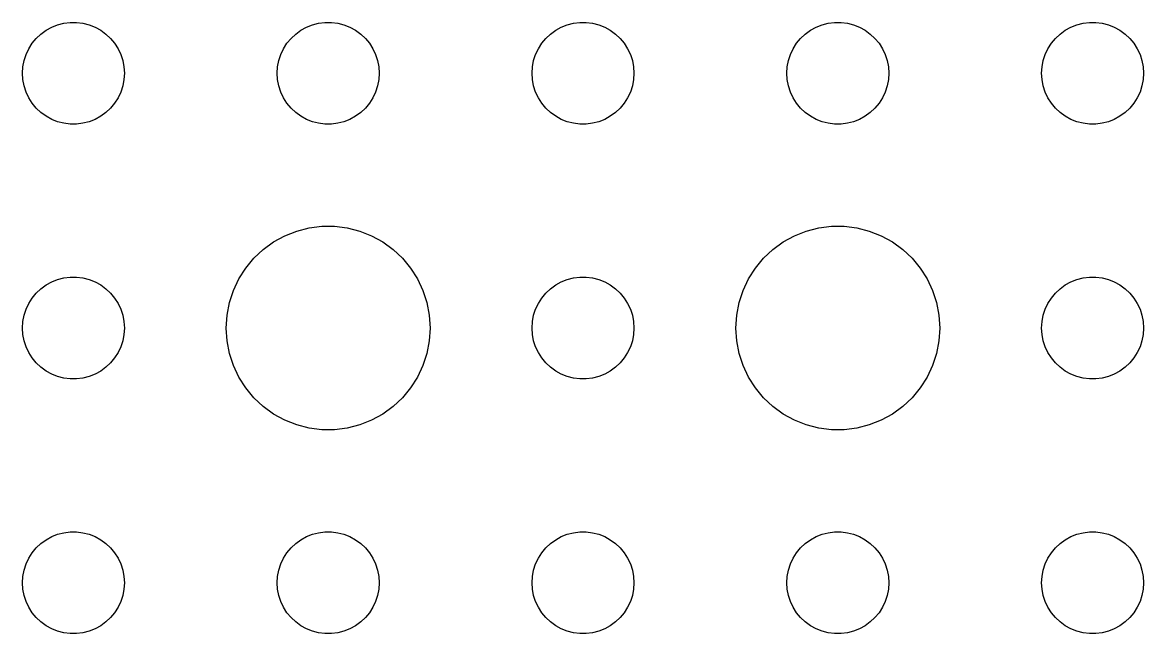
# Model space of a CAD drawing. Header units: metres. Extents: x -150 to 150, y -104 to 104.
# Drawn here: x 73.5 to 106.5, y -76.5 to -58.5 of the extents above; entities that cross this region are included whole.
import ezdxf

# ---------------------------------------------------------------- set-up
doc = ezdxf.new("R2010")
doc.units = ezdxf.units.M

msp = doc.modelspace()

# ---------------------------------------------------------------- linework, layer by layer
for p, q in [((74.0439, -58.8442), (74.1963, -58.7335)), ((74.1963, -58.7335), (74.3613, -58.6428)), ((74.3613, -58.6428), (74.5365, -58.5734)), ((74.5365, -58.5734), (74.7189, -58.5266)), ((74.7189, -58.5266), (74.9058, -58.503)), ((74.9058, -58.503), (75.0942, -58.503)), ((75.0942, -58.503), (75.2811, -58.5266)), ((75.2811, -58.5266), (75.4635, -58.5734)), ((75.4635, -58.5734), (75.6387, -58.6428)), ((75.6387, -58.6428), (75.8037, -58.7335)), ((75.8037, -58.7335), (75.9561, -58.8442)), ((81.5439, -58.8442), (81.6963, -58.7335)), ((81.6963, -58.7335), (81.8613, -58.6428)), ((81.8613, -58.6428), (82.0365, -58.5734)), ((82.0365, -58.5734), (82.2189, -58.5266)), ((82.2189, -58.5266), (82.4058, -58.503)), ((82.4058, -58.503), (82.5942, -58.503)), ((82.5942, -58.503), (82.7811, -58.5266)), ((82.7811, -58.5266), (82.9635, -58.5734)), ((82.9635, -58.5734), (83.1387, -58.6428)), ((83.1387, -58.6428), (83.3037, -58.7335)), ((83.3037, -58.7335), (83.4561, -58.8442)), ((89.0439, -58.8442), (89.1963, -58.7335)), ((89.1963, -58.7335), (89.3613, -58.6428)), ((89.3613, -58.6428), (89.5365, -58.5734)), ((89.5365, -58.5734), (89.7189, -58.5266)), ((89.7189, -58.5266), (89.9058, -58.503)), ((89.9058, -58.503), (90.0942, -58.503)), ((90.0942, -58.503), (90.2811, -58.5266)), ((90.2811, -58.5266), (90.4635, -58.5734)), ((90.4635, -58.5734), (90.6387, -58.6428)), ((90.6387, -58.6428), (90.8037, -58.7335)), ((90.8037, -58.7335), (90.9561, -58.8442)), ((96.5439, -58.8442), (96.6963, -58.7335)), ((96.6963, -58.7335), (96.8613, -58.6428)), ((96.8613, -58.6428), (97.0365, -58.5734)), ((97.0365, -58.5734), (97.2189, -58.5266)), ((97.2189, -58.5266), (97.4058, -58.503)), ((97.4058, -58.503), (97.5942, -58.503)), ((97.5942, -58.503), (97.7811, -58.5266)), ((97.7811, -58.5266), (97.9635, -58.5734)), ((97.9635, -58.5734), (98.1387, -58.6428)), ((98.1387, -58.6428), (98.3037, -58.7335)), ((98.3037, -58.7335), (98.4561, -58.8442)), ((104.044, -58.8442), (104.196, -58.7335)), ((104.196, -58.7335), (104.361, -58.6428)), ((104.361, -58.6428), (104.536, -58.5734)), ((104.536, -58.5734), (104.719, -58.5266)), ((104.719, -58.5266), (104.906, -58.503)), ((104.906, -58.503), (105.094, -58.503)), ((105.094, -58.503), (105.281, -58.5266)), ((105.281, -58.5266), (105.464, -58.5734)), ((105.464, -58.5734), (105.639, -58.6428)), ((105.639, -58.6428), (105.804, -58.7335)), ((105.804, -58.7335), (105.956, -58.8442)), ((73.7865, -59.1183), (73.9065, -58.9732)), ((73.9065, -58.9732), (74.0439, -58.8442)), ((75.9561, -58.8442), (76.0934, -58.9732)), ((76.0934, -58.9732), (76.2135, -59.1183)), ((81.2865, -59.1183), (81.4065, -58.9732)), ((81.4065, -58.9732), (81.5439, -58.8442)), ((83.4561, -58.8442), (83.5934, -58.9732)), ((83.5934, -58.9732), (83.7135, -59.1183)), ((88.7865, -59.1183), (88.9065, -58.9732)), ((88.9065, -58.9732), (89.0439, -58.8442)), ((90.9561, -58.8442), (91.0934, -58.9732)), ((91.0934, -58.9732), (91.2135, -59.1183)), ((96.2865, -59.1183), (96.4065, -58.9732)), ((96.4065, -58.9732), (96.5439, -58.8442)), ((98.4561, -58.8442), (98.5934, -58.9732)), ((98.5934, -58.9732), (98.7135, -59.1183)), ((103.786, -59.1183), (103.907, -58.9732)), ((103.907, -58.9732), (104.044, -58.8442)), ((105.956, -58.8442), (106.093, -58.9732)), ((106.093, -58.9732), (106.214, -59.1183)), ((73.6053, -59.4478), (73.6855, -59.2774)), ((73.6855, -59.2774), (73.7865, -59.1183)), ((76.2135, -59.1183), (76.3145, -59.2774)), ((76.3145, -59.2774), (76.3947, -59.4478)), ((81.1053, -59.4478), (81.1855, -59.2774)), ((81.1855, -59.2774), (81.2865, -59.1183)), ((83.7135, -59.1183), (83.8145, -59.2774)), ((83.8145, -59.2774), (83.8947, -59.4478)), ((88.6053, -59.4478), (88.6855, -59.2774)), ((88.6855, -59.2774), (88.7865, -59.1183)), ((91.2135, -59.1183), (91.3145, -59.2774)), ((91.3145, -59.2774), (91.3947, -59.4478)), ((96.1053, -59.4478), (96.1855, -59.2774)), ((96.1855, -59.2774), (96.2865, -59.1183)), ((98.7135, -59.1183), (98.8145, -59.2774)), ((98.8145, -59.2774), (98.8947, -59.4478)), ((103.605, -59.4478), (103.686, -59.2774)), ((103.686, -59.2774), (103.786, -59.1183)), ((106.214, -59.1183), (106.314, -59.2774)), ((106.314, -59.2774), (106.395, -59.4478)), ((73.5118, -59.812), (73.5471, -59.627)), ((73.5471, -59.627), (73.6053, -59.4478)), ((76.3947, -59.4478), (76.4529, -59.627)), ((76.4529, -59.627), (76.4882, -59.812)), ((81.0118, -59.812), (81.0471, -59.627)), ((81.0471, -59.627), (81.1053, -59.4478)), ((83.8947, -59.4478), (83.9529, -59.627)), ((83.9529, -59.627), (83.9882, -59.812)), ((88.5118, -59.812), (88.5471, -59.627)), ((88.5471, -59.627), (88.6053, -59.4478)), ((91.3947, -59.4478), (91.4529, -59.627)), ((91.4529, -59.627), (91.4882, -59.812)), ((96.0118, -59.812), (96.0471, -59.627)), ((96.0471, -59.627), (96.1053, -59.4478)), ((98.8947, -59.4478), (98.9529, -59.627)), ((98.9529, -59.627), (98.9882, -59.812)), ((103.512, -59.812), (103.547, -59.627)), ((103.547, -59.627), (103.605, -59.4478)), ((106.395, -59.4478), (106.453, -59.627)), ((106.453, -59.627), (106.488, -59.812)), ((73.5, -60), (73.5118, -59.812)), ((73.5118, -60.188), (73.5, -60)), ((76.4882, -59.812), (76.5, -60)), ((76.5, -60), (76.4882, -60.188)), ((81, -60), (81.0118, -59.812)), ((81.0118, -60.188), (81, -60)), ((83.9882, -59.812), (84, -60)), ((84, -60), (83.9882, -60.188)), ((88.5, -60), (88.5118, -59.812)), ((88.5118, -60.188), (88.5, -60)), ((91.4882, -59.812), (91.5, -60)), ((91.5, -60), (91.4882, -60.188)), ((96, -60), (96.0118, -59.812)), ((96.0118, -60.188), (96, -60)), ((98.9882, -59.812), (99, -60)), ((99, -60), (98.9882, -60.188)), ((103.5, -60), (103.512, -59.812)), ((103.512, -60.188), (103.5, -60)), ((106.488, -59.812), (106.5, -60)), ((106.5, -60), (106.488, -60.188)), ((73.5471, -60.373), (73.5118, -60.188)), ((73.6053, -60.5522), (73.5471, -60.373)), ((76.4529, -60.373), (76.3947, -60.5522)), ((76.4882, -60.188), (76.4529, -60.373)), ((81.0471, -60.373), (81.0118, -60.188)), ((81.1053, -60.5522), (81.0471, -60.373)), ((83.9529, -60.373), (83.8947, -60.5522)), ((83.9882, -60.188), (83.9529, -60.373)), ((88.5471, -60.373), (88.5118, -60.188)), ((88.6053, -60.5522), (88.5471, -60.373)), ((91.4529, -60.373), (91.3947, -60.5522)), ((91.4882, -60.188), (91.4529, -60.373)), ((96.0471, -60.373), (96.0118, -60.188)), ((96.1053, -60.5522), (96.0471, -60.373)), ((98.9529, -60.373), (98.8947, -60.5522)), ((98.9882, -60.188), (98.9529, -60.373)), ((103.547, -60.373), (103.512, -60.188)), ((103.605, -60.5522), (103.547, -60.373)), ((106.453, -60.373), (106.395, -60.5522)), ((106.488, -60.188), (106.453, -60.373)), ((73.6855, -60.7226), (73.6053, -60.5522)), ((76.3947, -60.5522), (76.3145, -60.7226)), ((81.1855, -60.7226), (81.1053, -60.5522)), ((83.8947, -60.5522), (83.8145, -60.7226)), ((88.6855, -60.7226), (88.6053, -60.5522)), ((91.3947, -60.5522), (91.3145, -60.7226)), ((96.1855, -60.7226), (96.1053, -60.5522)), ((98.8947, -60.5522), (98.8145, -60.7226)), ((103.686, -60.7226), (103.605, -60.5522)), ((106.395, -60.5522), (106.314, -60.7226)), ((73.7865, -60.8817), (73.6855, -60.7226)), ((73.9065, -61.0268), (73.7865, -60.8817)), ((74.0439, -61.1558), (73.9065, -61.0268)), ((76.0934, -61.0268), (75.9561, -61.1558)), ((76.2135, -60.8817), (76.0934, -61.0268)), ((76.3145, -60.7226), (76.2135, -60.8817)), ((81.2865, -60.8817), (81.1855, -60.7226)), ((81.4065, -61.0268), (81.2865, -60.8817)), ((81.5439, -61.1558), (81.4065, -61.0268)), ((83.5934, -61.0268), (83.4561, -61.1558)), ((83.7135, -60.8817), (83.5934, -61.0268)), ((83.8145, -60.7226), (83.7135, -60.8817)), ((88.7865, -60.8817), (88.6855, -60.7226)), ((88.9065, -61.0268), (88.7865, -60.8817)), ((89.0439, -61.1558), (88.9065, -61.0268)), ((91.0934, -61.0268), (90.9561, -61.1558)), ((91.2135, -60.8817), (91.0934, -61.0268)), ((91.3145, -60.7226), (91.2135, -60.8817)), ((96.2865, -60.8817), (96.1855, -60.7226)), ((96.4065, -61.0268), (96.2865, -60.8817)), ((96.5439, -61.1558), (96.4065, -61.0268)), ((98.5934, -61.0268), (98.4561, -61.1558)), ((98.7135, -60.8817), (98.5934, -61.0268)), ((98.8145, -60.7226), (98.7135, -60.8817)), ((103.786, -60.8817), (103.686, -60.7226)), ((103.907, -61.0268), (103.786, -60.8817)), ((104.044, -61.1558), (103.907, -61.0268)), ((106.093, -61.0268), (105.956, -61.1558)), ((106.214, -60.8817), (106.093, -61.0268)), ((106.314, -60.7226), (106.214, -60.8817)), ((74.1963, -61.2665), (74.0439, -61.1558)), ((74.3613, -61.3572), (74.1963, -61.2665)), ((74.5365, -61.4266), (74.3613, -61.3572)), ((75.6387, -61.3572), (75.4635, -61.4266)), ((75.8037, -61.2665), (75.6387, -61.3572)), ((75.9561, -61.1558), (75.8037, -61.2665)), ((81.6963, -61.2665), (81.5439, -61.1558)), ((81.8613, -61.3572), (81.6963, -61.2665)), ((82.0365, -61.4266), (81.8613, -61.3572)), ((83.1387, -61.3572), (82.9635, -61.4266)), ((83.3037, -61.2665), (83.1387, -61.3572)), ((83.4561, -61.1558), (83.3037, -61.2665)), ((89.1963, -61.2665), (89.0439, -61.1558)), ((89.3613, -61.3572), (89.1963, -61.2665)), ((89.5365, -61.4266), (89.3613, -61.3572)), ((90.6387, -61.3572), (90.4635, -61.4266)), ((90.8037, -61.2665), (90.6387, -61.3572)), ((90.9561, -61.1558), (90.8037, -61.2665)), ((96.6963, -61.2665), (96.5439, -61.1558)), ((96.8613, -61.3572), (96.6963, -61.2665)), ((97.0365, -61.4266), (96.8613, -61.3572)), ((98.1387, -61.3572), (97.9635, -61.4266)), ((98.3037, -61.2665), (98.1387, -61.3572)), ((98.4561, -61.1558), (98.3037, -61.2665)), ((104.196, -61.2665), (104.044, -61.1558)), ((104.361, -61.3572), (104.196, -61.2665)), ((104.536, -61.4266), (104.361, -61.3572)), ((105.639, -61.3572), (105.464, -61.4266)), ((105.804, -61.2665), (105.639, -61.3572)), ((105.956, -61.1558), (105.804, -61.2665)), ((74.7189, -61.4734), (74.5365, -61.4266)), ((74.9058, -61.497), (74.7189, -61.4734)), ((75.0942, -61.497), (74.9058, -61.497)), ((75.2811, -61.4734), (75.0942, -61.497)), ((75.4635, -61.4266), (75.2811, -61.4734)), ((82.2189, -61.4734), (82.0365, -61.4266)), ((82.4058, -61.497), (82.2189, -61.4734)), ((82.5942, -61.497), (82.4058, -61.497)), ((82.7811, -61.4734), (82.5942, -61.497)), ((82.9635, -61.4266), (82.7811, -61.4734)), ((89.7189, -61.4734), (89.5365, -61.4266)), ((89.9058, -61.497), (89.7189, -61.4734)), ((90.0942, -61.497), (89.9058, -61.497)), ((90.2811, -61.4734), (90.0942, -61.497)), ((90.4635, -61.4266), (90.2811, -61.4734)), ((97.2189, -61.4734), (97.0365, -61.4266)), ((97.4058, -61.497), (97.2189, -61.4734)), ((97.5942, -61.497), (97.4058, -61.497)), ((97.7811, -61.4734), (97.5942, -61.497)), ((97.9635, -61.4266), (97.7811, -61.4734)), ((104.719, -61.4734), (104.536, -61.4266)), ((104.906, -61.497), (104.719, -61.4734)), ((105.094, -61.497), (104.906, -61.497)), ((105.281, -61.4734), (105.094, -61.497)), ((105.464, -61.4266), (105.281, -61.4734)), ((81.2227, -64.7855), (81.573, -64.6468)), ((81.573, -64.6468), (81.9379, -64.5531)), ((81.9379, -64.5531), (82.3116, -64.5059)), ((82.3116, -64.5059), (82.6884, -64.5059)), ((82.6884, -64.5059), (83.0621, -64.5531)), ((83.0621, -64.5531), (83.427, -64.6468)), ((83.427, -64.6468), (83.7773, -64.7855)), ((96.2227, -64.7855), (96.573, -64.6468)), ((96.573, -64.6468), (96.9379, -64.5531)), ((96.9379, -64.5531), (97.3116, -64.5059)), ((97.3116, -64.5059), (97.6884, -64.5059)), ((97.6884, -64.5059), (98.0621, -64.5531)), ((98.0621, -64.5531), (98.427, -64.6468)), ((98.427, -64.6468), (98.7773, -64.7855)), ((80.5877, -65.1885), (80.8925, -64.967)), ((80.8925, -64.967), (81.2227, -64.7855)), ((83.7773, -64.7855), (84.1075, -64.967)), ((84.1075, -64.967), (84.4123, -65.1885)), ((95.5877, -65.1885), (95.8925, -64.967)), ((95.8925, -64.967), (96.2227, -64.7855)), ((98.7773, -64.7855), (99.1075, -64.967)), ((99.1075, -64.967), (99.4123, -65.1885)), ((80.3131, -65.4464), (80.5877, -65.1885)), ((84.4123, -65.1885), (84.6869, -65.4464)), ((95.3131, -65.4464), (95.5877, -65.1885)), ((99.4123, -65.1885), (99.6869, -65.4464)), ((80.073, -65.7366), (80.3131, -65.4464)), ((84.6869, -65.4464), (84.927, -65.7366)), ((95.073, -65.7366), (95.3131, -65.4464)), ((99.6869, -65.4464), (99.927, -65.7366)), ((79.8711, -66.0547), (80.073, -65.7366)), ((84.927, -65.7366), (85.1289, -66.0547)), ((94.8711, -66.0547), (95.073, -65.7366)), ((99.927, -65.7366), (100.129, -66.0547)), ((74.0439, -66.3442), (74.1963, -66.2335)), ((74.1963, -66.2335), (74.3613, -66.1428)), ((74.3613, -66.1428), (74.5365, -66.0734)), ((74.5365, -66.0734), (74.7189, -66.0266)), ((74.7189, -66.0266), (74.9058, -66.003)), ((74.9058, -66.003), (75.0942, -66.003)), ((75.0942, -66.003), (75.2811, -66.0266)), ((75.2811, -66.0266), (75.4635, -66.0734)), ((75.4635, -66.0734), (75.6387, -66.1428)), ((75.6387, -66.1428), (75.8037, -66.2335)), ((75.8037, -66.2335), (75.9561, -66.3442)), ((79.7107, -66.3956), (79.8711, -66.0547)), ((85.1289, -66.0547), (85.2893, -66.3956)), ((89.0439, -66.3442), (89.1963, -66.2335)), ((89.1963, -66.2335), (89.3613, -66.1428)), ((89.3613, -66.1428), (89.5365, -66.0734)), ((89.5365, -66.0734), (89.7189, -66.0266)), ((89.7189, -66.0266), (89.9058, -66.003)), ((89.9058, -66.003), (90.0942, -66.003)), ((90.0942, -66.003), (90.2811, -66.0266)), ((90.2811, -66.0266), (90.4635, -66.0734)), ((90.4635, -66.0734), (90.6387, -66.1428)), ((90.6387, -66.1428), (90.8037, -66.2335)), ((90.8037, -66.2335), (90.9561, -66.3442)), ((94.7107, -66.3956), (94.8711, -66.0547)), ((100.129, -66.0547), (100.289, -66.3956)), ((104.044, -66.3442), (104.196, -66.2335)), ((104.196, -66.2335), (104.361, -66.1428)), ((104.361, -66.1428), (104.536, -66.0734)), ((104.536, -66.0734), (104.719, -66.0266)), ((104.719, -66.0266), (104.906, -66.003)), ((104.906, -66.003), (105.094, -66.003)), ((105.094, -66.003), (105.281, -66.0266)), ((105.281, -66.0266), (105.464, -66.0734)), ((105.464, -66.0734), (105.639, -66.1428)), ((105.639, -66.1428), (105.804, -66.2335)), ((105.804, -66.2335), (105.956, -66.3442)), ((73.6855, -66.7774), (73.7865, -66.6183)), ((73.7865, -66.6183), (73.9065, -66.4732)), ((73.9065, -66.4732), (74.0439, -66.3442)), ((75.9561, -66.3442), (76.0934, -66.4732)), ((76.0934, -66.4732), (76.2135, -66.6183)), ((76.2135, -66.6183), (76.3145, -66.7774)), ((79.5943, -66.7539), (79.7107, -66.3956)), ((85.2893, -66.3956), (85.4057, -66.7539)), ((88.6855, -66.7774), (88.7865, -66.6183)), ((88.7865, -66.6183), (88.9065, -66.4732)), ((88.9065, -66.4732), (89.0439, -66.3442)), ((90.9561, -66.3442), (91.0934, -66.4732)), ((91.0934, -66.4732), (91.2135, -66.6183)), ((91.2135, -66.6183), (91.3145, -66.7774)), ((94.5943, -66.7539), (94.7107, -66.3956)), ((100.289, -66.3956), (100.406, -66.7539)), ((103.686, -66.7774), (103.786, -66.6183)), ((103.786, -66.6183), (103.907, -66.4732)), ((103.907, -66.4732), (104.044, -66.3442)), ((105.956, -66.3442), (106.093, -66.4732)), ((106.093, -66.4732), (106.214, -66.6183)), ((106.214, -66.6183), (106.314, -66.7774)), ((73.5471, -67.127), (73.6053, -66.9478)), ((73.6053, -66.9478), (73.6855, -66.7774)), ((76.3145, -66.7774), (76.3947, -66.9478)), ((76.3947, -66.9478), (76.4529, -67.127)), ((79.5237, -67.124), (79.5943, -66.7539)), ((85.4057, -66.7539), (85.4763, -67.124)), ((88.5471, -67.127), (88.6053, -66.9478)), ((88.6053, -66.9478), (88.6855, -66.7774)), ((91.3145, -66.7774), (91.3947, -66.9478)), ((91.3947, -66.9478), (91.4529, -67.127)), ((94.5237, -67.124), (94.5943, -66.7539)), ((100.406, -66.7539), (100.476, -67.124)), ((103.547, -67.127), (103.605, -66.9478)), ((103.605, -66.9478), (103.686, -66.7774)), ((106.314, -66.7774), (106.395, -66.9478)), ((106.395, -66.9478), (106.453, -67.127)), ((73.5, -67.5), (73.5118, -67.312)), ((73.5118, -67.312), (73.5471, -67.127)), ((76.4529, -67.127), (76.4882, -67.312)), ((76.4882, -67.312), (76.5, -67.5)), ((79.5, -67.5), (79.5237, -67.124)), ((85.4763, -67.124), (85.5, -67.5)), ((88.5, -67.5), (88.5118, -67.312)), ((88.5118, -67.312), (88.5471, -67.127)), ((91.4529, -67.127), (91.4882, -67.312)), ((91.4882, -67.312), (91.5, -67.5)), ((94.5, -67.5), (94.5237, -67.124)), ((100.476, -67.124), (100.5, -67.5)), ((103.5, -67.5), (103.512, -67.312)), ((103.512, -67.312), (103.547, -67.127)), ((106.453, -67.127), (106.488, -67.312)), ((106.488, -67.312), (106.5, -67.5)), ((73.5118, -67.688), (73.5, -67.5)), ((76.5, -67.5), (76.4882, -67.688)), ((79.5237, -67.876), (79.5, -67.5)), ((85.5, -67.5), (85.4763, -67.876)), ((88.5118, -67.688), (88.5, -67.5)), ((91.5, -67.5), (91.4882, -67.688)), ((94.5237, -67.876), (94.5, -67.5)), ((100.5, -67.5), (100.476, -67.876)), ((103.512, -67.688), (103.5, -67.5)), ((106.5, -67.5), (106.488, -67.688)), ((73.5471, -67.873), (73.5118, -67.688)), ((73.6053, -68.0522), (73.5471, -67.873)), ((76.4529, -67.873), (76.3947, -68.0522)), ((76.4882, -67.688), (76.4529, -67.873)), ((79.5943, -68.2461), (79.5237, -67.876)), ((85.4763, -67.876), (85.4057, -68.2461)), ((88.5471, -67.873), (88.5118, -67.688)), ((88.6053, -68.0522), (88.5471, -67.873)), ((91.4529, -67.873), (91.3947, -68.0522)), ((91.4882, -67.688), (91.4529, -67.873)), ((94.5943, -68.2461), (94.5237, -67.876)), ((100.476, -67.876), (100.406, -68.2461)), ((103.547, -67.873), (103.512, -67.688)), ((103.605, -68.0522), (103.547, -67.873)), ((106.453, -67.873), (106.395, -68.0522)), ((106.488, -67.688), (106.453, -67.873)), ((73.6855, -68.2226), (73.6053, -68.0522)), ((73.7865, -68.3817), (73.6855, -68.2226)), ((76.3145, -68.2226), (76.2135, -68.3817)), ((76.3947, -68.0522), (76.3145, -68.2226)), ((79.7107, -68.6044), (79.5943, -68.2461)), ((85.4057, -68.2461), (85.2893, -68.6044)), ((88.6855, -68.2226), (88.6053, -68.0522)), ((88.7865, -68.3817), (88.6855, -68.2226)), ((91.3145, -68.2226), (91.2135, -68.3817)), ((91.3947, -68.0522), (91.3145, -68.2226)), ((94.7107, -68.6044), (94.5943, -68.2461)), ((100.406, -68.2461), (100.289, -68.6044)), ((103.686, -68.2226), (103.605, -68.0522)), ((103.786, -68.3817), (103.686, -68.2226)), ((106.314, -68.2226), (106.214, -68.3817)), ((106.395, -68.0522), (106.314, -68.2226)), ((73.9065, -68.5268), (73.7865, -68.3817)), ((74.0439, -68.6558), (73.9065, -68.5268)), ((76.0934, -68.5268), (75.9561, -68.6558)), ((76.2135, -68.3817), (76.0934, -68.5268)), ((79.8711, -68.9453), (79.7107, -68.6044)), ((85.2893, -68.6044), (85.1289, -68.9453)), ((88.9065, -68.5268), (88.7865, -68.3817)), ((89.0439, -68.6558), (88.9065, -68.5268)), ((91.0934, -68.5268), (90.9561, -68.6558)), ((91.2135, -68.3817), (91.0934, -68.5268)), ((94.8711, -68.9453), (94.7107, -68.6044)), ((100.289, -68.6044), (100.129, -68.9453)), ((103.907, -68.5268), (103.786, -68.3817)), ((104.044, -68.6558), (103.907, -68.5268)), ((106.093, -68.5268), (105.956, -68.6558)), ((106.214, -68.3817), (106.093, -68.5268)), ((74.1963, -68.7665), (74.0439, -68.6558)), ((74.3613, -68.8572), (74.1963, -68.7665)), ((74.5365, -68.9266), (74.3613, -68.8572)), ((74.7189, -68.9734), (74.5365, -68.9266)), ((75.4635, -68.9266), (75.2811, -68.9734)), ((75.6387, -68.8572), (75.4635, -68.9266)), ((75.8037, -68.7665), (75.6387, -68.8572)), ((75.9561, -68.6558), (75.8037, -68.7665)), ((80.073, -69.2634), (79.8711, -68.9453)), ((85.1289, -68.9453), (84.927, -69.2634)), ((89.1963, -68.7665), (89.0439, -68.6558)), ((89.3613, -68.8572), (89.1963, -68.7665)), ((89.5365, -68.9266), (89.3613, -68.8572)), ((89.7189, -68.9734), (89.5365, -68.9266)), ((90.4635, -68.9266), (90.2811, -68.9734)), ((90.6387, -68.8572), (90.4635, -68.9266)), ((90.8037, -68.7665), (90.6387, -68.8572)), ((90.9561, -68.6558), (90.8037, -68.7665)), ((95.073, -69.2634), (94.8711, -68.9453)), ((100.129, -68.9453), (99.927, -69.2634)), ((104.196, -68.7665), (104.044, -68.6558)), ((104.361, -68.8572), (104.196, -68.7665)), ((104.536, -68.9266), (104.361, -68.8572)), ((104.719, -68.9734), (104.536, -68.9266)), ((105.464, -68.9266), (105.281, -68.9734)), ((105.639, -68.8572), (105.464, -68.9266)), ((105.804, -68.7665), (105.639, -68.8572)), ((105.956, -68.6558), (105.804, -68.7665)), ((74.9058, -68.997), (74.7189, -68.9734)), ((75.0942, -68.997), (74.9058, -68.997)), ((75.2811, -68.9734), (75.0942, -68.997)), ((80.3131, -69.5536), (80.073, -69.2634)), ((84.927, -69.2634), (84.6869, -69.5536)), ((89.9058, -68.997), (89.7189, -68.9734)), ((90.0942, -68.997), (89.9058, -68.997)), ((90.2811, -68.9734), (90.0942, -68.997)), ((95.3131, -69.5536), (95.073, -69.2634)), ((99.927, -69.2634), (99.6869, -69.5536)), ((104.906, -68.997), (104.719, -68.9734)), ((105.094, -68.997), (104.906, -68.997)), ((105.281, -68.9734), (105.094, -68.997)), ((80.5877, -69.8115), (80.3131, -69.5536)), ((84.6869, -69.5536), (84.4123, -69.8115)), ((95.5877, -69.8115), (95.3131, -69.5536)), ((99.6869, -69.5536), (99.4123, -69.8115)), ((80.8925, -70.033), (80.5877, -69.8115)), ((84.4123, -69.8115), (84.1075, -70.033)), ((95.8925, -70.033), (95.5877, -69.8115)), ((99.4123, -69.8115), (99.1075, -70.033)), ((81.2227, -70.2145), (80.8925, -70.033)), ((81.573, -70.3532), (81.2227, -70.2145)), ((83.7773, -70.2145), (83.427, -70.3532)), ((84.1075, -70.033), (83.7773, -70.2145)), ((96.2227, -70.2145), (95.8925, -70.033)), ((96.573, -70.3532), (96.2227, -70.2145)), ((98.7773, -70.2145), (98.427, -70.3532)), ((99.1075, -70.033), (98.7773, -70.2145)), ((81.9379, -70.4469), (81.573, -70.3532)), ((82.3116, -70.4941), (81.9379, -70.4469)), ((82.6884, -70.4941), (82.3116, -70.4941)), ((83.0621, -70.4469), (82.6884, -70.4941)), ((83.427, -70.3532), (83.0621, -70.4469)), ((96.9379, -70.4469), (96.573, -70.3532)), ((97.3116, -70.4941), (96.9379, -70.4469)), ((97.6884, -70.4941), (97.3116, -70.4941)), ((98.0621, -70.4469), (97.6884, -70.4941)), ((98.427, -70.3532), (98.0621, -70.4469)), ((74.3613, -73.6428), (74.5365, -73.5734)), ((74.5365, -73.5734), (74.7189, -73.5266)), ((74.7189, -73.5266), (74.9058, -73.503)), ((74.9058, -73.503), (75.0942, -73.503)), ((75.0942, -73.503), (75.2811, -73.5266)), ((75.2811, -73.5266), (75.4635, -73.5734)), ((75.4635, -73.5734), (75.6387, -73.6428)), ((81.8613, -73.6428), (82.0365, -73.5734)), ((82.0365, -73.5734), (82.2189, -73.5266)), ((82.2189, -73.5266), (82.4058, -73.503)), ((82.4058, -73.503), (82.5942, -73.503)), ((82.5942, -73.503), (82.7811, -73.5266)), ((82.7811, -73.5266), (82.9635, -73.5734)), ((82.9635, -73.5734), (83.1387, -73.6428)), ((89.3613, -73.6428), (89.5365, -73.5734)), ((89.5365, -73.5734), (89.7189, -73.5266)), ((89.7189, -73.5266), (89.9058, -73.503)), ((89.9058, -73.503), (90.0942, -73.503)), ((90.0942, -73.503), (90.2811, -73.5266)), ((90.2811, -73.5266), (90.4635, -73.5734)), ((90.4635, -73.5734), (90.6387, -73.6428)), ((96.8613, -73.6428), (97.0365, -73.5734)), ((97.0365, -73.5734), (97.2189, -73.5266)), ((97.2189, -73.5266), (97.4058, -73.503)), ((97.4058, -73.503), (97.5942, -73.503)), ((97.5942, -73.503), (97.7811, -73.5266)), ((97.7811, -73.5266), (97.9635, -73.5734)), ((97.9635, -73.5734), (98.1387, -73.6428)), ((104.361, -73.6428), (104.536, -73.5734)), ((104.536, -73.5734), (104.719, -73.5266)), ((104.719, -73.5266), (104.906, -73.503)), ((104.906, -73.503), (105.094, -73.503)), ((105.094, -73.503), (105.281, -73.5266)), ((105.281, -73.5266), (105.464, -73.5734)), ((105.464, -73.5734), (105.639, -73.6428)), ((73.9065, -73.9732), (74.0439, -73.8442)), ((74.0439, -73.8442), (74.1963, -73.7335)), ((74.1963, -73.7335), (74.3613, -73.6428)), ((75.6387, -73.6428), (75.8037, -73.7335)), ((75.8037, -73.7335), (75.9561, -73.8442)), ((75.9561, -73.8442), (76.0934, -73.9732)), ((81.4065, -73.9732), (81.5439, -73.8442)), ((81.5439, -73.8442), (81.6963, -73.7335)), ((81.6963, -73.7335), (81.8613, -73.6428)), ((83.1387, -73.6428), (83.3037, -73.7335)), ((83.3037, -73.7335), (83.4561, -73.8442)), ((83.4561, -73.8442), (83.5934, -73.9732)), ((88.9065, -73.9732), (89.0439, -73.8442)), ((89.0439, -73.8442), (89.1963, -73.7335)), ((89.1963, -73.7335), (89.3613, -73.6428)), ((90.6387, -73.6428), (90.8037, -73.7335)), ((90.8037, -73.7335), (90.9561, -73.8442)), ((90.9561, -73.8442), (91.0934, -73.9732)), ((96.4065, -73.9732), (96.5439, -73.8442)), ((96.5439, -73.8442), (96.6963, -73.7335)), ((96.6963, -73.7335), (96.8613, -73.6428)), ((98.1387, -73.6428), (98.3037, -73.7335)), ((98.3037, -73.7335), (98.4561, -73.8442)), ((98.4561, -73.8442), (98.5934, -73.9732)), ((103.907, -73.9732), (104.044, -73.8442)), ((104.044, -73.8442), (104.196, -73.7335)), ((104.196, -73.7335), (104.361, -73.6428)), ((105.639, -73.6428), (105.804, -73.7335)), ((105.804, -73.7335), (105.956, -73.8442)), ((105.956, -73.8442), (106.093, -73.9732)), ((73.6855, -74.2774), (73.7865, -74.1183)), ((73.7865, -74.1183), (73.9065, -73.9732)), ((76.0934, -73.9732), (76.2135, -74.1183)), ((76.2135, -74.1183), (76.3145, -74.2774)), ((81.1855, -74.2774), (81.2865, -74.1183)), ((81.2865, -74.1183), (81.4065, -73.9732)), ((83.5934, -73.9732), (83.7135, -74.1183)), ((83.7135, -74.1183), (83.8145, -74.2774)), ((88.6855, -74.2774), (88.7865, -74.1183)), ((88.7865, -74.1183), (88.9065, -73.9732)), ((91.0934, -73.9732), (91.2135, -74.1183)), ((91.2135, -74.1183), (91.3145, -74.2774)), ((96.1855, -74.2774), (96.2865, -74.1183)), ((96.2865, -74.1183), (96.4065, -73.9732)), ((98.5934, -73.9732), (98.7135, -74.1183)), ((98.7135, -74.1183), (98.8145, -74.2774)), ((103.686, -74.2774), (103.786, -74.1183)), ((103.786, -74.1183), (103.907, -73.9732)), ((106.093, -73.9732), (106.214, -74.1183)), ((106.214, -74.1183), (106.314, -74.2774)), ((73.5471, -74.627), (73.6053, -74.4478)), ((73.6053, -74.4478), (73.6855, -74.2774)), ((76.3145, -74.2774), (76.3947, -74.4478)), ((76.3947, -74.4478), (76.4529, -74.627)), ((81.0471, -74.627), (81.1053, -74.4478)), ((81.1053, -74.4478), (81.1855, -74.2774)), ((83.8145, -74.2774), (83.8947, -74.4478)), ((83.8947, -74.4478), (83.9529, -74.627)), ((88.5471, -74.627), (88.6053, -74.4478)), ((88.6053, -74.4478), (88.6855, -74.2774)), ((91.3145, -74.2774), (91.3947, -74.4478)), ((91.3947, -74.4478), (91.4529, -74.627)), ((96.0471, -74.627), (96.1053, -74.4478)), ((96.1053, -74.4478), (96.1855, -74.2774)), ((98.8145, -74.2774), (98.8947, -74.4478)), ((98.8947, -74.4478), (98.9529, -74.627)), ((103.547, -74.627), (103.605, -74.4478)), ((103.605, -74.4478), (103.686, -74.2774)), ((106.314, -74.2774), (106.395, -74.4478)), ((106.395, -74.4478), (106.453, -74.627)), ((73.5, -75), (73.5118, -74.812)), ((73.5118, -74.812), (73.5471, -74.627)), ((76.4529, -74.627), (76.4882, -74.812)), ((76.4882, -74.812), (76.5, -75)), ((81, -75), (81.0118, -74.812)), ((81.0118, -74.812), (81.0471, -74.627)), ((83.9529, -74.627), (83.9882, -74.812)), ((83.9882, -74.812), (84, -75)), ((88.5, -75), (88.5118, -74.812)), ((88.5118, -74.812), (88.5471, -74.627)), ((91.4529, -74.627), (91.4882, -74.812)), ((91.4882, -74.812), (91.5, -75)), ((96, -75), (96.0118, -74.812)), ((96.0118, -74.812), (96.0471, -74.627)), ((98.9529, -74.627), (98.9882, -74.812)), ((98.9882, -74.812), (99, -75)), ((103.5, -75), (103.512, -74.812)), ((103.512, -74.812), (103.547, -74.627)), ((106.453, -74.627), (106.488, -74.812)), ((106.488, -74.812), (106.5, -75)), ((73.5118, -75.188), (73.5, -75)), ((73.5471, -75.373), (73.5118, -75.188)), ((76.4882, -75.188), (76.4529, -75.373)), ((76.5, -75), (76.4882, -75.188)), ((81.0118, -75.188), (81, -75)), ((81.0471, -75.373), (81.0118, -75.188)), ((83.9882, -75.188), (83.9529, -75.373)), ((84, -75), (83.9882, -75.188)), ((88.5118, -75.188), (88.5, -75)), ((88.5471, -75.373), (88.5118, -75.188)), ((91.4882, -75.188), (91.4529, -75.373)), ((91.5, -75), (91.4882, -75.188)), ((96.0118, -75.188), (96, -75)), ((96.0471, -75.373), (96.0118, -75.188)), ((98.9882, -75.188), (98.9529, -75.373)), ((99, -75), (98.9882, -75.188)), ((103.512, -75.188), (103.5, -75)), ((103.547, -75.373), (103.512, -75.188)), ((106.488, -75.188), (106.453, -75.373)), ((106.5, -75), (106.488, -75.188)), ((73.6053, -75.5522), (73.5471, -75.373)), ((73.6855, -75.7226), (73.6053, -75.5522)), ((76.3947, -75.5522), (76.3145, -75.7226)), ((76.4529, -75.373), (76.3947, -75.5522)), ((81.1053, -75.5522), (81.0471, -75.373)), ((81.1855, -75.7226), (81.1053, -75.5522)), ((83.8947, -75.5522), (83.8145, -75.7226)), ((83.9529, -75.373), (83.8947, -75.5522)), ((88.6053, -75.5522), (88.5471, -75.373)), ((88.6855, -75.7226), (88.6053, -75.5522)), ((91.3947, -75.5522), (91.3145, -75.7226)), ((91.4529, -75.373), (91.3947, -75.5522)), ((96.1053, -75.5522), (96.0471, -75.373)), ((96.1855, -75.7226), (96.1053, -75.5522)), ((98.8947, -75.5522), (98.8145, -75.7226)), ((98.9529, -75.373), (98.8947, -75.5522)), ((103.605, -75.5522), (103.547, -75.373)), ((103.686, -75.7226), (103.605, -75.5522)), ((106.395, -75.5522), (106.314, -75.7226)), ((106.453, -75.373), (106.395, -75.5522)), ((73.7865, -75.8817), (73.6855, -75.7226)), ((73.9065, -76.0268), (73.7865, -75.8817)), ((76.2135, -75.8817), (76.0934, -76.0268)), ((76.3145, -75.7226), (76.2135, -75.8817)), ((81.2865, -75.8817), (81.1855, -75.7226)), ((81.4065, -76.0268), (81.2865, -75.8817)), ((83.7135, -75.8817), (83.5934, -76.0268)), ((83.8145, -75.7226), (83.7135, -75.8817)), ((88.7865, -75.8817), (88.6855, -75.7226)), ((88.9065, -76.0268), (88.7865, -75.8817)), ((91.2135, -75.8817), (91.0934, -76.0268)), ((91.3145, -75.7226), (91.2135, -75.8817)), ((96.2865, -75.8817), (96.1855, -75.7226)), ((96.4065, -76.0268), (96.2865, -75.8817)), ((98.7135, -75.8817), (98.5934, -76.0268)), ((98.8145, -75.7226), (98.7135, -75.8817)), ((103.786, -75.8817), (103.686, -75.7226)), ((103.907, -76.0268), (103.786, -75.8817)), ((106.214, -75.8817), (106.093, -76.0268)), ((106.314, -75.7226), (106.214, -75.8817)), ((74.0439, -76.1558), (73.9065, -76.0268)), ((74.1963, -76.2665), (74.0439, -76.1558)), ((75.9561, -76.1558), (75.8037, -76.2665)), ((76.0934, -76.0268), (75.9561, -76.1558)), ((81.5439, -76.1558), (81.4065, -76.0268)), ((81.6963, -76.2665), (81.5439, -76.1558)), ((83.4561, -76.1558), (83.3037, -76.2665)), ((83.5934, -76.0268), (83.4561, -76.1558)), ((89.0439, -76.1558), (88.9065, -76.0268)), ((89.1963, -76.2665), (89.0439, -76.1558)), ((90.9561, -76.1558), (90.8037, -76.2665)), ((91.0934, -76.0268), (90.9561, -76.1558)), ((96.5439, -76.1558), (96.4065, -76.0268)), ((96.6963, -76.2665), (96.5439, -76.1558)), ((98.4561, -76.1558), (98.3037, -76.2665)), ((98.5934, -76.0268), (98.4561, -76.1558)), ((104.044, -76.1558), (103.907, -76.0268)), ((104.196, -76.2665), (104.044, -76.1558)), ((105.956, -76.1558), (105.804, -76.2665)), ((106.093, -76.0268), (105.956, -76.1558)), ((74.3613, -76.3572), (74.1963, -76.2665)), ((74.5365, -76.4266), (74.3613, -76.3572)), ((74.7189, -76.4734), (74.5365, -76.4266)), ((74.9058, -76.497), (74.7189, -76.4734)), ((75.0942, -76.497), (74.9058, -76.497)), ((75.2811, -76.4734), (75.0942, -76.497)), ((75.4635, -76.4266), (75.2811, -76.4734)), ((75.6387, -76.3572), (75.4635, -76.4266)), ((75.8037, -76.2665), (75.6387, -76.3572)), ((81.8613, -76.3572), (81.6963, -76.2665)), ((82.0365, -76.4266), (81.8613, -76.3572)), ((82.2189, -76.4734), (82.0365, -76.4266)), ((82.4058, -76.497), (82.2189, -76.4734)), ((82.5942, -76.497), (82.4058, -76.497)), ((82.7811, -76.4734), (82.5942, -76.497)), ((82.9635, -76.4266), (82.7811, -76.4734)), ((83.1387, -76.3572), (82.9635, -76.4266)), ((83.3037, -76.2665), (83.1387, -76.3572)), ((89.3613, -76.3572), (89.1963, -76.2665)), ((89.5365, -76.4266), (89.3613, -76.3572)), ((89.7189, -76.4734), (89.5365, -76.4266)), ((89.9058, -76.497), (89.7189, -76.4734)), ((90.0942, -76.497), (89.9058, -76.497)), ((90.2811, -76.4734), (90.0942, -76.497)), ((90.4635, -76.4266), (90.2811, -76.4734)), ((90.6387, -76.3572), (90.4635, -76.4266)), ((90.8037, -76.2665), (90.6387, -76.3572)), ((96.8613, -76.3572), (96.6963, -76.2665)), ((97.0365, -76.4266), (96.8613, -76.3572)), ((97.2189, -76.4734), (97.0365, -76.4266)), ((97.4058, -76.497), (97.2189, -76.4734)), ((97.5942, -76.497), (97.4058, -76.497)), ((97.7811, -76.4734), (97.5942, -76.497)), ((97.9635, -76.4266), (97.7811, -76.4734)), ((98.1387, -76.3572), (97.9635, -76.4266)), ((98.3037, -76.2665), (98.1387, -76.3572)), ((104.361, -76.3572), (104.196, -76.2665)), ((104.536, -76.4266), (104.361, -76.3572)), ((104.719, -76.4734), (104.536, -76.4266)), ((104.906, -76.497), (104.719, -76.4734)), ((105.094, -76.497), (104.906, -76.497)), ((105.281, -76.4734), (105.094, -76.497)), ((105.464, -76.4266), (105.281, -76.4734)), ((105.639, -76.3572), (105.464, -76.4266)), ((105.804, -76.2665), (105.639, -76.3572))]:
    msp.add_line(p, q)

doc.saveas('drawing.dxf')
